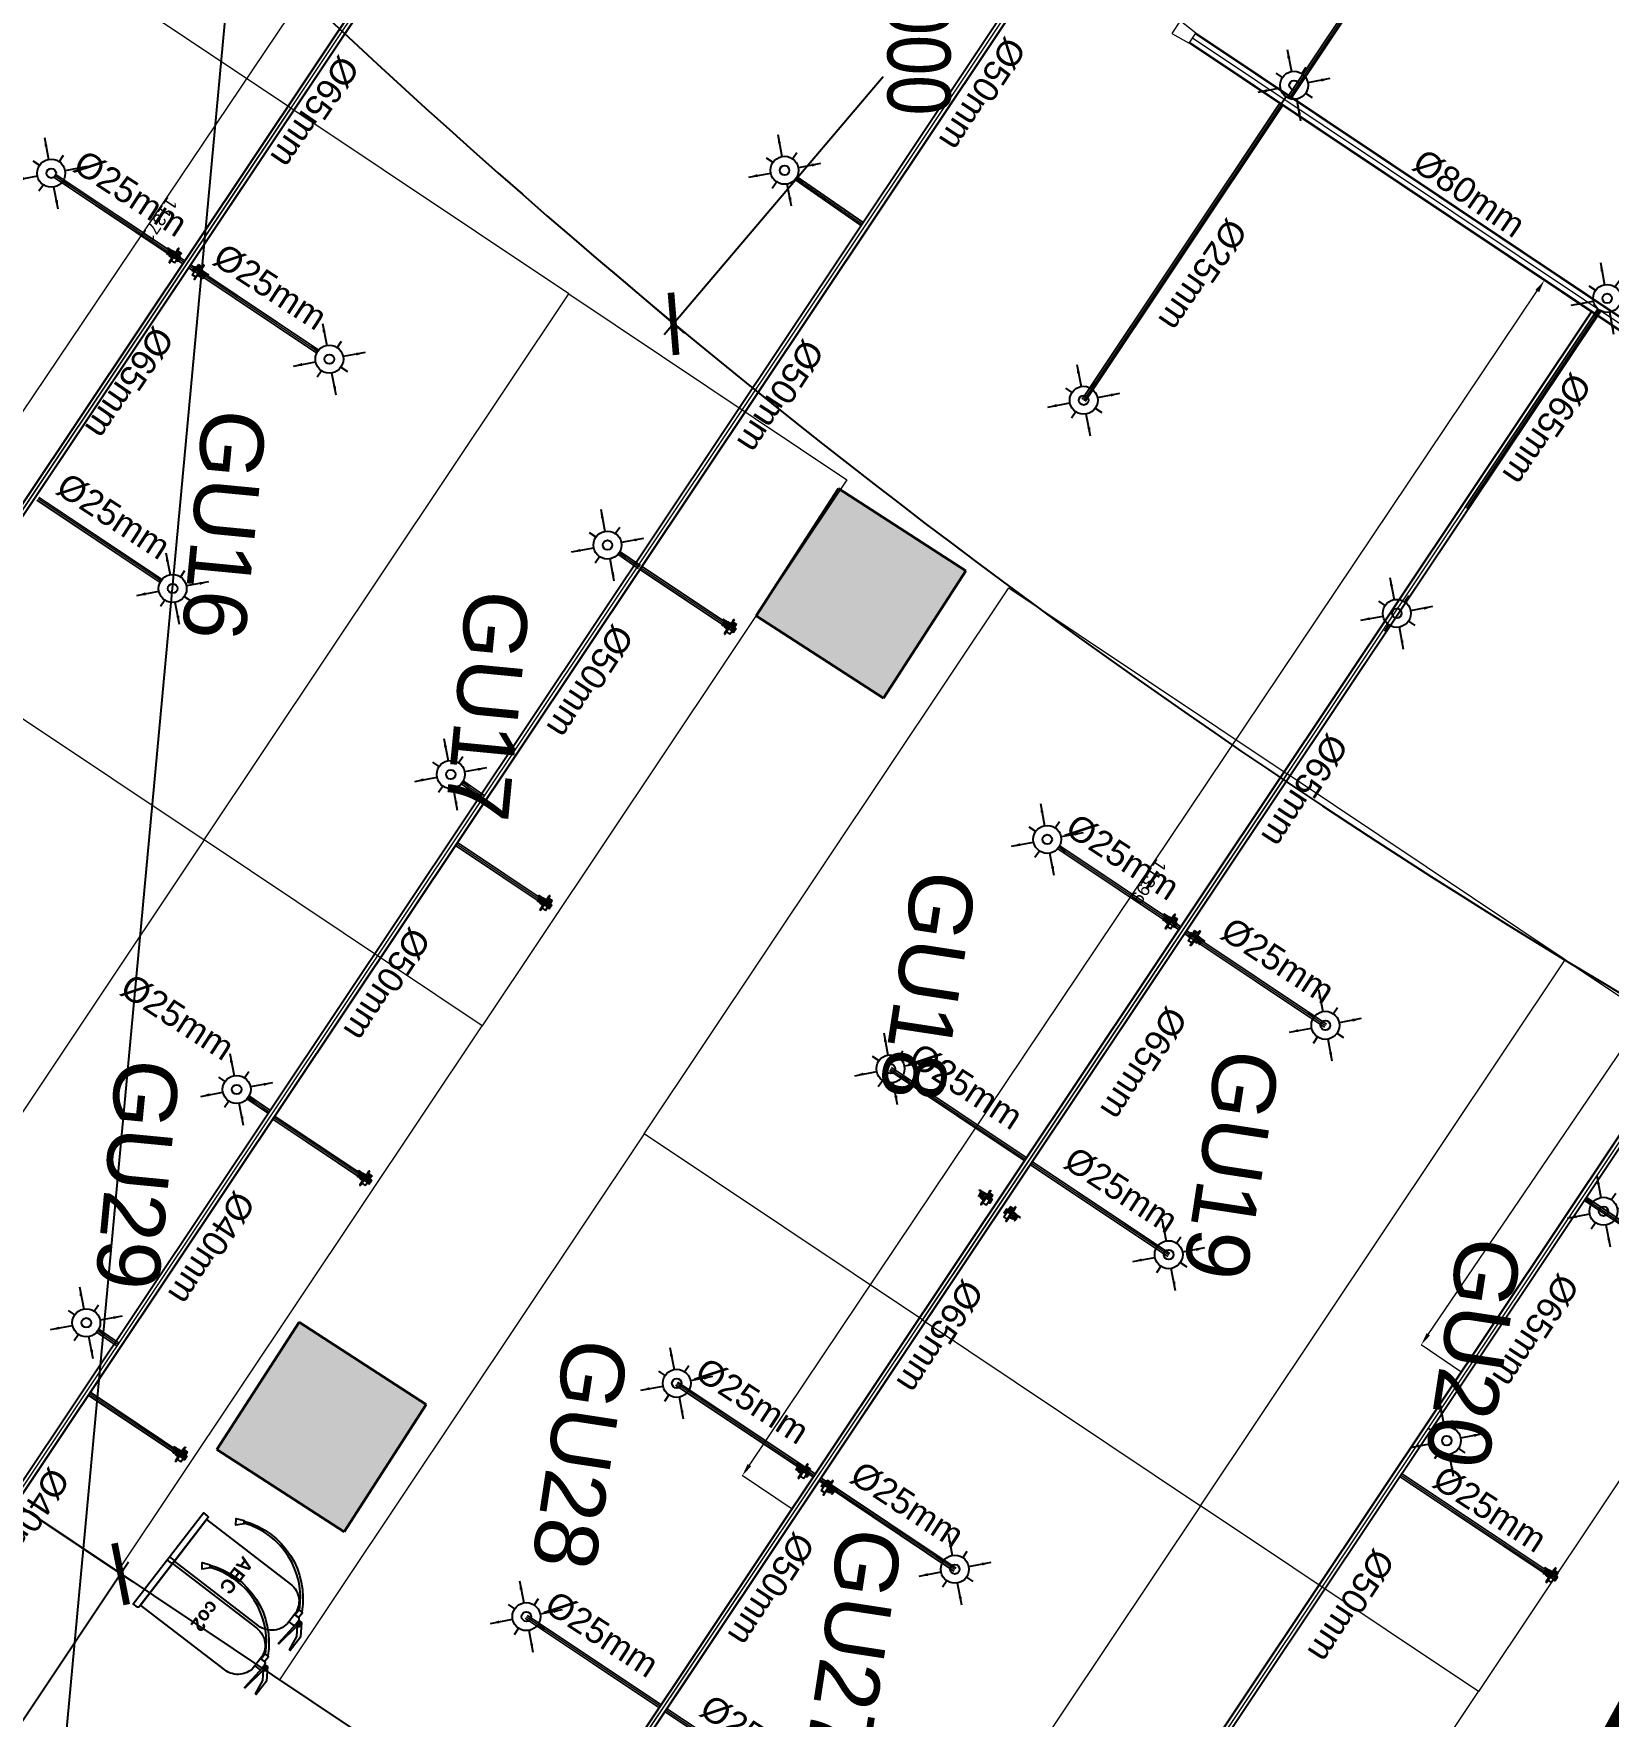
# Model space of a CAD drawing. Header units: inches. Extents: x 257070 to 799932, y -17980 to 269260.
# Drawn here: x 336961 to 349436, y 178067 to 191393 of the extents above; entities that cross this region are included whole.
import ezdxf

# ---------------------------------------------------------------- set-up
doc = ezdxf.new("R2010")
doc.units = ezdxf.units.IN
doc.header["$MEASUREMENT"] = 0
doc.header["$PDMODE"] = 99
doc.header["$PDSIZE"] = 100
for name, color, linetype in [('0-AES-F-SPRINKLER', 10, 'Continuous'), ('0-F-AES-FIRE EXTINGUISHER', 1, 'Continuous'), ("0_AES_DUCT MARKING'", 53, 'Continuous'), ('basement1_AP$0$A-_ROAD----_E-_-', 2, 'Continuous')]:
    doc.layers.add(name, color=color, linetype=linetype)
for name, color, linetype, lineweight in [('0-AES-F-SPRINKLER PIPE', 10, 'Continuous', 15), ('07--DIM-2', 2, 'Continuous', 25), ('E--CONCRETE-4', 4, 'Continuous', 40), ('E--CONCRETE-SHADE', 253, 'Continuous', 20)]:
    doc.layers.add(name, color=color, linetype=linetype, lineweight=lineweight)
doc.layers.add('CORE - G', color=7, linetype='Continuous', lineweight=9, true_color=0xf4e08b)
doc.styles.add('CG', font='GOTHICB.TTF')
doc.styles.get("Standard").update_dxf_attribs({"font": 'arial.ttf'})
doc.styles.add('TEXT style 75', font='ARIALN.TTF')
doc.dimstyles.new('75', dxfattribs={"dimscale": 1.5, "dimtxt": 200, "dimasz": 113, "dimexe": 113, "dimexo": 0, "dimgap": 25, "dimtad": 0, "dimdec": 0, "dimrnd": 5, "dimzin": 0, "dimdsep": 46, "dimtxsty": 'TEXT style 75', "dimblk": 'ARCHTICK', "dimcen": 0.09, "dimdle": 113, "dimclrd": 8, "dimclre": 8, "dimclrt": 256, "dimadec": 0, "dimazin": 0, "dimtfac": 1, "dimtdec": 0, "dimtofl": 0, "dimtmove": 1, "dimatfit": 3, "dimldrblk": 'OPEN90', "dimfxl": 0, "dimtolj": 1, "dimtzin": 0, "dimarcsym": 0})
doc.dimstyles.new('AES-PLUMBING', dxfattribs={"dimtxt": 100, "dimasz": 100, "dimexe": 0, "dimexo": 0, "dimgap": 0.01, "dimtad": 1, "dimdec": 0, "dimdsep": 46, "dimtxsty": 'Standard', "dimcen": 10, "dimclrd": 7, "dimclre": 7, "dimclrt": 7, "dimadec": 0, "dimazin": 0, "dimtfac": 1, "dimtdec": 0, "dimtmove": 0, "dimatfit": 3, "dimfxl": 1, "dimlwd": -1, "dimlwe": -1, "dimarcsym": 1})
doc.dimstyles.new('ISO-25', dxfattribs={"dimtxt": 2.5, "dimasz": 2.5, "dimexe": 1.25, "dimexo": 0.625, "dimtad": 1, "dimtxsty": 'Standard', "dimcen": 2.5, "dimadec": 0, "dimazin": 0, "dimtfac": 1, "dimtmove": 0, "dimatfit": 3, "dimfxl": 1, "dimarcsym": 0})

# ---------------------------------------------------------------- blocks, each defined once
blk = doc.blocks.new('_ArchTick')
at = {"color": 0, "linetype": 'ByBlock', "const_width": 0.15}
blk.add_lwpolyline([(-0.5, -0.5), (0.5, 0.5)], dxfattribs=at)
blk = doc.blocks.new('*D261')
at = {"layer": '07--DIM-2', "color": 251, "lineweight": -2, "ltscale": 1000, "transparency": 16777216}
for p, q in [((345421, 194086), (345998, 193597)), ((345985, 193756), (344251, 191713)), ((341957, 189009), (343691, 191052)), ((341540, 189511), (342116, 189022))]:
    blk.add_line(p, q, dxfattribs=at)
at = {"layer": 'DEFPOINTS', "color": 0, "ltscale": 1000, "transparency": 16777216}
for p in [(345421, 194086, 0), (345912, 193670), (341540, 189511, 0)]:
    blk.add_point(p, dxfattribs=at)
at = {"layer": '07--DIM-2', "color": 251, "lineweight": -2, "ltscale": 1000, "transparency": 16777216, "xscale": 350, "yscale": 350, "zscale": 350}
for p, rotation in [((345912, 193670), 49.68983864817059), ((342030, 189095), 229.6898386481706)]:
    blk.add_blockref('_ArchTick', p, dxfattribs=dict(at, rotation=rotation))
at = {"layer": '07--DIM-2', "ltscale": 1000, "transparency": 16777216, "insert": (343971, 191382), "char_height": 500, "attachment_point": 5, "rotation": 270, "style": 'TEXT style 75'}
blk.add_mtext('\\A1;6000', dxfattribs=at)
blk = doc.blocks.new('_Open90')
at = {"color": 0, "linetype": 'ByBlock', "lineweight": -2}
for p, q in [((-0.5, 0.5), (0, 0)), ((0, 0), (-1, 0)), ((0, 0), (-0.5, -0.5))]:
    blk.add_line(p, q, dxfattribs=at)
blk = doc.blocks.new('*D295')
at = {"layer": '07--DIM-2', "color": 251, "lineweight": -2, "ltscale": 1000, "transparency": 16777216}
for p, q in [((337402, 179361), (337744, 179132)), ((337713, 179289), (336339, 177233)), ((334255, 174114), (335629, 176170)), ((334070, 174374), (334412, 174145))]:
    blk.add_line(p, q, dxfattribs=at)
at = {"layer": 'DEFPOINTS', "color": 0, "ltscale": 1000, "transparency": 16777216}
for p in [(337402, 179361, 0), (337650, 179195), (334070, 174374, 0)]:
    blk.add_point(p, dxfattribs=at)
at = {"layer": '07--DIM-2', "color": 251, "lineweight": -2, "ltscale": 1000, "transparency": 16777216, "xscale": 350, "yscale": 350, "zscale": 350}
for p, rotation in [((337650, 179195), 56.24861203494368), ((334318, 174208), 236.2486120349437)]:
    blk.add_blockref('_ArchTick', p, dxfattribs=dict(at, rotation=rotation))
at = {"layer": '07--DIM-2', "ltscale": 1000, "transparency": 16777216, "insert": (335984, 176702), "char_height": 500, "attachment_point": 5, "rotation": 240, "style": 'TEXT style 75'}
blk.add_mtext('\\A1;6000', dxfattribs=at)
blk = doc.blocks.new('A$C3CA070F1')
at = {"layer": '0-AES-F-SPRINKLER'}
h = blk.add_hatch(dxfattribs=at)
h.set_pattern_fill('ANSI31', color=3, scale=0.196883, angle=-34.2335, style=0)
h.set_pattern_definition([(100.766483, (49937.1607, 174049.7081), (1.474466316, 0.280375668), [])])
edge = h.paths.add_edge_path()
edge.add_line((-1, 85), (-1, 84))
edge.add_line((-1, 84), (-6, 84))
edge.add_ellipse((-7, 82), major_axis=(-1.42, -0.27), ratio=1, start_angle=257, end_angle=315)
edge.add_line((-8, 83), (-15, 72))
edge.add_ellipse((-12, 70), major_axis=(-4.25, -0.81), ratio=1, start_angle=-45, end_angle=45)
edge.add_line((-14, 66), (14, 47))
edge.add_line((14, 47), (13, 46))
edge.add_line((13, 46), (-15, 65))
edge.add_ellipse((-12, 70), major_axis=(-5.52, -1.05), ratio=1, start_angle=-45, end_angle=45, ccw=False)
edge.add_line((-16, 73), (-9, 84))
edge.add_ellipse((-7, 82), major_axis=(-2.69, -0.51), ratio=1, start_angle=257, end_angle=315, ccw=False)
edge.add_line((-6, 85), (-1, 85))
h = blk.add_hatch(dxfattribs=at)
h.set_pattern_fill('ANSI31', color=3, scale=0.196883, angle=-124.2335, style=0)
h.set_pattern_definition([(190.766483, (49937.1607, 174049.7081), (-0.280375668, 1.474466316), [])])
edge = h.paths.add_edge_path()
edge.add_line((-1, 54), (7, 48))
edge.add_line((7, 48), (8, 49))
edge.add_line((8, 49), (0, 55))
edge.add_ellipse((-2, 52), major_axis=(-0.69, 3.63), ratio=1, start_angle=315, end_angle=405)
edge.add_line((-6, 54), (-14, 41))
edge.add_ellipse((-11, 39), major_axis=(-0.69, 3.63), ratio=1, start_angle=45, end_angle=135)
edge.add_line((-13, 36), (-9, 33))
edge.add_ellipse((-10, 32), major_axis=(-0.27, 1.42), ratio=1, start_angle=225, end_angle=315, ccw=False)
edge.add_line((-9, 31), (-10, 30))
edge.add_line((-10, 30), (-8, 29))
edge.add_line((-8, 29), (-7, 30))
edge.add_ellipse((-10, 32), major_axis=(-3.3, -0.63), ratio=1, start_angle=135, end_angle=225)
edge.add_line((-8, 35), (-12, 38))
edge.add_ellipse((-11, 39), major_axis=(-1.75, -0.33), ratio=1, start_angle=-45, end_angle=45, ccw=False)
edge.add_line((-13, 40), (-4, 53))
edge.add_ellipse((-2, 52), major_axis=(-1.75, -0.33), ratio=1, start_angle=225, end_angle=315, ccw=False)
at = {"layer": '0-AES-F-SPRINKLER', "color": 3}
for p, q in [((-98, 39), (-97, 43)), ((-98, 38), (-98, 39)), ((-98, 39), (-98, 39)), ((-98, 39), (-98, 39)), ((-98, 37), (-98, 38)), ((-98, 38), (-98, 38)), ((-98, 38), (-98, 38)), ((-98, 38), (-98, 38)), ((-98, 38), (-98, 38)), ((-98, 38), (-98, 38)), ((-98, 38), (-98, 38)), ((-98, 38), (-98, 38)), ((-98, 38), (-98, 38)), ((-98, 38), (-98, 38)), ((-96, 37), (-98, 37)), ((-98, 37), (-98, 37)), ((-98, 37), (-98, 37)), ((-98, 37), (-98, 37)), ((-98, 37), (-98, 37)), ((-98, 37), (-98, 37)), ((-98, 37), (-98, 37)), ((-98, 37), (-98, 37)), ((-98, 37), (-98, 37)), ((-98, 37), (-98, 37)), ((-98, 37), (-98, 37)), ((-98, 37), (-98, 37)), ((-98, 37), (-98, 37)), ((-98, 37), (-98, 37)), ((-98, 37), (-98, 37)), ((-98, 37), (-98, 37)), ((-98, 37), (-98, 37)), ((-97, 37), (-98, 37)), ((-98, 37), (-98, 37)), ((-98, 37), (-98, 37)), ((-98, 37), (-98, 37)), ((-98, 37), (-98, 37)), ((-98, 37), (-98, 37)), ((-98, 37), (-98, 37)), ((-98, 37), (-98, 37)), ((-98, 37), (-98, 37)), ((-98, 37), (-98, 37)), ((-98, 37), (-98, 37)), ((-98, 37), (-98, 37)), ((-98, 37), (-98, 37)), ((-98, 37), (-98, 37)), ((-97, 45), (-79, 71)), ((-96, 40), (-97, 40)), ((-97, 40), (-97, 40)), ((-97, 40), (-97, 40)), ((-97, 40), (-97, 39)), ((-97, 39), (-97, 39)), ((-97, 39), (-97, 39)), ((-97, 39), (-97, 39)), ((-97, 39), (-97, 39)), ((-97, 39), (-97, 39)), ((-97, 39), (-97, 39)), ((-97, 39), (-97, 39)), ((-97, 39), (-97, 38)), ((-97, 38), (-97, 38)), ((-97, 38), (-97, 38)), ((-97, 38), (-97, 38)), ((-97, 38), (-97, 38)), ((-97, 38), (-97, 38)), ((-97, 38), (-97, 38)), ((-97, 38), (-97, 38)), ((-97, 38), (-97, 38)), ((-97, 38), (-97, 38)), ((-97, 38), (-97, 38)), ((-97, 38), (-97, 37)), ((-97, 37), (-97, 37)), ((-97, 37), (-97, 37)), ((-97, 37), (-97, 37)), ((-95, 46), (-96, 42)), ((-96, 42), (-96, 42)), ((-96, 42), (-96, 41)), ((-96, 41), (-96, 41)), ((-96, 41), (-96, 41)), ((-96, 41), (-96, 41)), ((-96, 41), (-96, 41)), ((-96, 41), (-96, 41)), ((-96, 41), (-96, 41)), ((-96, 41), (-96, 41)), ((-96, 41), (-96, 41)), ((-96, 41), (-96, 40)), ((-96, 40), (-96, 40)), ((-96, 40), (-96, 40)), ((-96, 40), (-96, 40)), ((-96, 40), (-96, 40)), ((-95, 37), (-96, 37)), ((-96, 37), (-96, 37)), ((-96, 37), (-96, 37)), ((-96, 37), (-96, 37)), ((-96, 37), (-96, 37)), ((-94, 38), (-95, 38)), ((-95, 38), (-95, 38)), ((-95, 38), (-95, 38)), ((-95, 38), (-95, 38)), ((-95, 38), (-95, 38)), ((-95, 38), (-95, 38)), ((-95, 38), (-95, 38)), ((-95, 38), (-95, 38)), ((-95, 38), (-95, 38)), ((-95, 38), (-95, 37)), ((-95, 37), (-95, 37)), ((-95, 37), (-95, 37)), ((-95, 37), (-95, 37)), ((-95, 37), (-95, 37)), ((-95, 37), (-95, 37)), ((-95, 37), (-95, 37)), ((-95, 37), (-95, 37)), ((-95, 37), (-95, 37)), ((-95, 37), (-95, 37)), ((-95, 37), (-95, 37)), ((-95, 37), (-95, 37)), ((-95, 37), (-95, 37)), ((-95, 37), (-95, 37)), ((-95, 37), (-95, 37)), ((-95, 37), (-95, 37)), ((-95, 37), (-95, 37)), ((-94, 88), (-93, 90)), ((-72, 73), (-94, 88)), ((-94, 43), (-94, 48)), ((-93, 43), (-94, 43)), ((-94, 43), (-94, 43)), ((-94, 43), (-94, 43)), ((-94, 43), (-94, 43)), ((-94, 43), (-94, 43)), ((-94, 43), (-94, 41)), ((-94, 43), (-94, 43)), ((-94, 43), (-94, 43)), ((-94, 43), (-94, 43)), ((-94, 43), (-94, 43)), ((-94, 43), (-94, 43)), ((-94, 43), (-94, 43)), ((-94, 43), (-94, 43)), ((-94, 43), (-94, 43)), ((-94, 43), (-94, 43)), ((-94, 43), (-94, 43)), ((-94, 43), (-94, 43)), ((-94, 41), (-94, 41)), ((-94, 41), (-94, 41)), ((-94, 41), (-94, 41)), ((-94, 41), (-94, 41)), ((-94, 41), (-94, 41)), ((-94, 41), (-94, 41)), ((-94, 41), (-94, 41)), ((-94, 41), (-94, 40)), ((-94, 40), (-94, 40)), ((-94, 40), (-94, 40)), ((-94, 40), (-94, 40)), ((-94, 40), (-94, 40)), ((-94, 40), (-94, 40)), ((-94, 40), (-94, 40)), ((-94, 40), (-94, 40)), ((-94, 40), (-94, 39)), ((-94, 39), (-94, 39)), ((-94, 39), (-94, 39)), ((-94, 39), (-94, 39)), ((-94, 39), (-94, 39)), ((-94, 39), (-94, 39)), ((-94, 39), (-94, 39)), ((-94, 39), (-94, 39)), ((-94, 39), (-94, 38)), ((-93, 90), (-59, 67)), ((-93, 47), (-93, 49)), ((-91, 47), (-93, 43)), ((-93, 46), (-93, 47)), ((-92, 46), (-93, 46)), ((-93, 46), (-93, 46)), ((-93, 46), (-93, 46)), ((-93, 46), (-93, 46)), ((-93, 46), (-93, 46)), ((-93, 46), (-93, 46)), ((-93, 46), (-93, 46)), ((-93, 46), (-93, 46)), ((-93, 46), (-93, 46)), ((-93, 46), (-93, 46)), ((-93, 46), (-93, 46)), ((-93, 46), (-93, 46)), ((-93, 46), (-93, 46)), ((-93, 46), (-93, 46)), ((-93, 46), (-93, 46)), ((-93, 46), (-93, 46)), ((-93, 46), (-93, 46)), ((-93, 46), (-93, 46)), ((-93, 46), (-93, 46)), ((-93, 46), (-93, 46)), ((-91, 42), (-93, 43)), ((-93, 43), (-93, 43)), ((-93, 43), (-93, 43)), ((-93, 43), (-93, 43)), ((-93, 43), (-93, 43)), ((-93, 43), (-93, 43)), ((-93, 43), (-93, 43)), ((-93, 43), (-93, 43)), ((-93, 43), (-93, 43)), ((-93, 43), (-93, 43)), ((-93, 43), (-93, 43)), ((-93, 43), (-93, 43)), ((-93, 43), (-93, 43)), ((-93, 43), (-93, 43)), ((-93, 43), (-93, 43)), ((-93, 43), (-93, 43)), ((-93, 43), (-93, 43)), ((-93, 43), (-93, 43)), ((-93, 43), (-93, 43)), ((-93, 43), (-93, 43)), ((-93, 43), (-93, 43)), ((-93, 43), (-93, 43)), ((-93, 43), (-93, 43)), ((-85, 66), (-92, 55)), ((-90, 50), (-92, 46)), ((-92, 46), (-92, 46)), ((-92, 46), (-92, 46)), ((-92, 46), (-92, 46)), ((-92, 46), (-92, 46)), ((-92, 46), (-92, 46)), ((-90, 47), (-91, 47)), ((-90, 43), (-91, 42)), ((-91, 42), (-91, 42)), ((-91, 42), (-91, 42)), ((-91, 42), (-91, 42)), ((-91, 42), (-91, 42)), ((-91, 42), (-91, 42)), ((-91, 42), (-91, 42)), ((-91, 42), (-91, 42)), ((-91, 42), (-91, 42)), ((-91, 42), (-91, 42)), ((-91, 42), (-91, 42)), ((-91, 42), (-91, 42)), ((-91, 42), (-91, 42)), ((-91, 42), (-91, 42)), ((-91, 42), (-91, 42)), ((-91, 42), (-91, 42)), ((-88, 57), (-90, 49)), ((-89, 54), (-90, 51)), ((-90, 50), (-90, 50)), ((-88, 47), (-90, 43)), ((-90, 47), (-88, 47)), ((-90, 43), (-90, 43)), ((-90, 43), (-90, 43)), ((-90, 43), (-90, 43)), ((-89, 55), (-89, 55)), ((-88, 46), (-88, 47)), ((-87, 59), (-87, 59)), ((-87, 59), (-87, 59)), ((-86, 57), (-87, 49)), ((-87, 49), (-83, 28)), ((-85, 58), (-85, 58)), ((-77, 43), (-85, 49)), ((-83, 28), (-60, 9)), ((-77, 70), (-82, 63)), ((-80, 66), (-82, 67)), ((-45, 31), (-81, -23)), ((-78, 63), (-80, 65)), ((-79, 71), (-77, 70)), ((-71, 26), (-79, 31)), ((-57, 13), (-79, 28)), ((-70, 64), (-78, 63)), ((-78, -29), (-40, 27)), ((-69, 55), (-75, 59)), ((-66, 54), (-74, 42)), ((-74, 42), (-71, 26)), ((-73, 44), (-71, 43)), ((-69, 47), (-72, 43)), ((-71, 43), (-70, 43)), ((-71, 26), (-55, 15)), ((-70, 43), (-66, 49)), ((-66, 50), (-68, 52)), ((-61, 65), (-67, 69)), ((-62, 66), (-67, 65)), ((-50, 57), (-66, 54)), ((-66, 49), (-66, 50)), ((-47, 28), (-63, 40)), ((-59, 67), (-61, 65)), ((-57, 67), (-60, 66)), ((-60, 44), (-42, 32)), ((-50, 57), (-58, 62)), ((-19, 46), (-57, 67)), ((-17, 37), (-55, 63)), ((-29, 42), (-50, 57)), ((-13, 9), (-45, 31)), ((-36, 42), (-44, 30)), ((-43, 33), (-35, 46)), ((-39, -30), (-13, 9)), ((-37, 25), (-28, 38)), ((-35, 41), (-36, 42)), ((-32, 32), (-35, 39)), ((-30, 52), (-16, 73)), ((-29, 20), (-17, 37)), ((-28, 38), (-26, 40)), ((-21, 32), (-28, 37)), ((-23, 16), (-12, 33)), ((-1, 26), (-23, -9)), ((-22, 15), (-12, 31)), ((-9, 32), (-21, 14)), ((2, 24), (-20, -11)), ((-20, -8), (-1, 22)), ((-17, 37), (-19, 46)), ((-19, 13), (-10, 29)), ((-7, 30), (-18, 12)), ((-17, 37), (-17, 37)), ((4, 22), (-17, -13)), ((-17, -10), (1, 20)), ((-16, 73), (-9, 84)), ((-16, 11), (-7, 27)), ((-8, 83), (-15, 72)), ((13, 46), (-15, 65)), ((-4, 28), (-15, 10)), ((-1, 84), (-14, 66)), ((-14, 66), (14, 47)), ((-6, 54), (-14, 41)), ((-12, 33), (-14, 33)), ((-14, -15), (7, 20)), ((-14, -12), (4, 18)), ((-13, 40), (-4, 53)), ((-13, 36), (-9, 33)), ((-13, 9), (-4, 24)), ((-2, 34), (-12, 41)), ((-8, 35), (-12, 38)), ((-12, 31), (-12, 33)), ((-9, 32), (-12, 31)), ((7, 16), (-11, -13)), ((-10, 29), (-9, 32)), ((-9, 31), (-10, 30)), ((-7, 30), (-10, 29)), ((-10, 30), (-8, 29)), ((9, 17), (-10, -14)), ((-9, -13), (9, 13)), ((-8, 29), (-7, 30)), ((8, 49), (-7, 27)), ((-7, 27), (-7, 30)), ((-4, 28), (-7, 27)), ((-6, 85), (-1, 85)), ((-1, 84), (-6, 84)), ((5, 44), (-5, 51)), ((-4, 24), (-4, 28)), ((-1, 26), (-4, 24)), ((-1, 85), (-1, 84)), ((-1, 54), (7, 48)), ((13, 46), (-1, 25)), ((-1, 22), (-1, 26)), ((2, 24), (-1, 22)), ((8, 49), (0, 55)), ((1, 20), (2, 24)), ((4, 22), (1, 20)), ((4, 18), (4, 22)), ((7, 20), (4, 18)), ((7, 48), (8, 49)), ((7, 16), (7, 20)), ((9, 17), (7, 16)), ((9, 15), (9, 17)), ((14, 47), (13, 46)), ((-82, -25), (-80, -30)), ((-80, -30), (-78, -29)), ((-66, -11), (-39, -30)), ((-23, -7), (-23, -9)), ((-23, -9), (-20, -8)), ((-20, -8), (-20, -11)), ((-20, -11), (-17, -10)), ((-17, -10), (-17, -13)), ((-17, -13), (-14, -12)), ((-14, -12), (-14, -15)), ((-14, -15), (-11, -13)), ((-11, -13), (-11, -14)), ((-11, -14), (-11, -14))]:
    blk.add_line(p, q, dxfattribs=at)
for centre, major_axis, start_param, end_param in [((-95, 43), (-0.41, 2.13), 0.784914, 1.034983), ((-95, 43), (-2.74, -0.52), -0.560204, -0.324923), ((-93, 46), (-0.51, 2.68), 0.787914, 1.247507), ((-93, 48), (-1.75, -0.33), -0.775969, -0.160442), ((-91, 54), (-0.29, 1.52), 0.785398, 2.356194), ((-92, 49), (-0.33, 1.74), 0.791774, 1.412986), ((-89, 55), (-0.103, 0.54), 0.916881, 1.969618), ((-93, 51), (-3.09, -0.59), 2.526084, 2.789089), ((-95, 50), (-5.72, -1.09), 2.374727, 2.798549), ((-91, 55), (-0.33, 1.74), 4.197625, 4.773282), ((-84, 57), (-3.79, -0.72), -0.784768, -0.363877), ((-93, 50), (-5.72, -1.09), 2.377207, 2.798549), ((-80, 54), (-1.57, 8.26), 0.010205, 0.785398), ((-84, 56), (-0.35, 1.85), 0.785501, 1.132999), ((-83, 65), (-1.52, -0.29), 3.926991, 5.497787), ((-80, 54), (-5.9, -1.12), 4.155645, 5.497787), ((-80, 54), (-8.26, -1.57), 4.155621, 4.722594), ((-75, 68), (-8.26, -1.57), 1.014052, 3.151797), ((-75, 63), (-2.79, -0.53), -0.113999, 0.093951), ((-75, 68), (-1.12, 5.9), 2.584882, 5.497787), ((-75, 46), (-0.53, 2.79), 2.356194, 3.926991), ((-75, 68), (-1.57, 8.26), 4.722594, 5.497787), ((-70, 53), (-2.79, -0.53), 2.356194, 3.926991), ((-65, 44), (-3.72, -0.71), -0.403281, 1.321745), ((-65, 44), (-0.71, 3.72), 4.96144, 6.686466), ((-65, 37), (-0.56, 2.96), 5.497794, 6.034125), ((-59, 47), (-2.96, -0.56), 0.24906, 0.785391), ((-60, 60), (-2.83, -0.54), 3.926991, 4.712389), ((-33, 40), (-0.45, 2.36), 0.803442, 1.867502), ((-30, 39), (-2.79, -0.53), 2.356194, 3.926991), ((-24, 39), (-0.53, 2.79), 5.497787, 7.068583), ((-12, 70), (-5.52, -1.05), -0.785398, 0.785398), ((-15, 35), (-0.54, 2.83), 0.785398, 3.403392), ((-12, 70), (-4.25, -0.81), -0.785398, 0.785398), ((-11, 39), (-0.69, 3.63), 0.785398, 2.356194), ((-11, 39), (-1.75, -0.33), -0.785398, 0.785398), ((-7, 82), (-2.69, -0.51), 4.485496, 5.497787), ((-10, 32), (-0.27, 1.42), 3.926991, 5.497787), ((-7, 82), (-1.42, -0.27), 4.485496, 5.497787), ((-10, 32), (-3.3, -0.63), 2.356194, 3.926991), ((-2, 52), (-0.69, 3.63), 5.497787, 7.068583), ((-2, 52), (-1.75, -0.33), 3.926991, 5.497787), ((6, 14), (-0.54, 2.83), 3.926991, 4.712389), ((-79, -24), (-0.51, 2.69), 0.785398, 1.797689), ((-11, -11), (-2.83, -0.54), 1.570796, 2.356194)]:
    blk.add_ellipse(centre, major_axis=major_axis, ratio=1, start_param=start_param, end_param=end_param, dxfattribs=at)
at = {"layer": '0-AES-F-SPRINKLER', "color": 3, "extrusion": (0, 0, -1)}
for centre, major_axis, start_param, end_param in [((-86, 47), (-0.53, 2.79), -0.113999, 0.785398), ((-77, 34), (-0.54, 2.83), 3.926991, 4.712389)]:
    blk.add_ellipse(centre, major_axis=major_axis, ratio=1, start_param=start_param, end_param=end_param, dxfattribs=at)
blk = doc.blocks.new('*D656')
at = {"layer": '0-AES-F-SPRINKLER PIPE', "color": 7, "ltscale": 1000, "transparency": 16777216}
for p, q in [((352514, 187041), (352199, 187255)), ((348009, 181092), (352143, 187172)), ((348268, 180795), (347953, 181009))]:
    blk.add_line(p, q, dxfattribs=at)
for points in [[(352156, 187163), (352129, 187182), (352199, 187255)], [(348023, 181083), (347996, 181102), (347953, 181009)]]:
    blk.add_solid(points, dxfattribs=at)
at = {"layer": 'DEFPOINTS', "color": 0, "ltscale": 1000, "transparency": 16777216}
for p in [(352199, 187255), (352514, 187041, 0), (348268, 180795, 0)]:
    blk.add_point(p, dxfattribs=at)
at = {"layer": '0-AES-F-SPRINKLER PIPE', "color": 7, "ltscale": 1000, "transparency": 16777216, "insert": (350118, 184104), "char_height": 100, "attachment_point": 5, "rotation": 235.7934}
blk.add_mtext('7552', dxfattribs=at)
blk = doc.blocks.new('*D657')
at = {"layer": '0-AES-F-SPRINKLER PIPE', "color": 7, "ltscale": 1000, "transparency": 16777216}
for p, q in [((342631, 180057), (348873, 189355)), ((349323, 189173), (348929, 189438)), ((342969, 179709), (342575, 179974))]:
    blk.add_line(p, q, dxfattribs=at)
for points in [[(348887, 189345), (348859, 189364), (348929, 189438)], [(342645, 180047), (342617, 180066), (342575, 179974)]]:
    blk.add_solid(points, dxfattribs=at)
at = {"layer": 'DEFPOINTS', "color": 0, "ltscale": 1000, "transparency": 16777216}
for p in [(348929, 189438), (349323, 189173, 0), (342969, 179709, 0)]:
    blk.add_point(p, dxfattribs=at)
at = {"layer": '0-AES-F-SPRINKLER PIPE', "color": 7, "ltscale": 1000, "transparency": 16777216, "insert": (345794, 184677), "char_height": 100, "attachment_point": 5, "rotation": 236.123}
blk.add_mtext('11399', dxfattribs=at)
blk = doc.blocks.new('*D659')
at = {"layer": '0-AES-F-SPRINKLER PIPE', "color": 7, "ltscale": 1000, "transparency": 16777216}
for p, q in [((334791, 185316), (341038, 194577)), ((341445, 194423), (341094, 194660)), ((335086, 184996), (334735, 185234))]:
    blk.add_line(p, q, dxfattribs=at)
for points in [[(341052, 194568), (341024, 194586), (341094, 194660)], [(334804, 185307), (334777, 185326), (334735, 185234)]]:
    blk.add_solid(points, dxfattribs=at)
at = {"layer": 'DEFPOINTS', "color": 0, "ltscale": 1000, "transparency": 16777216}
for p in [(341094, 194660), (341445, 194423, 0), (335086, 184996, 0)]:
    blk.add_point(p, dxfattribs=at)
at = {"layer": '0-AES-F-SPRINKLER PIPE', "color": 7, "ltscale": 1000, "transparency": 16777216, "insert": (337957, 189918), "char_height": 100, "attachment_point": 5, "rotation": 235.9967}
blk.add_mtext('11371', dxfattribs=at)
blk = doc.blocks.new('A$C38B57D14')
at = {"color": 1}
for points in [[(331, 896), (325, 904), (325, 916), (402, 968), (508, 968), (508, 962), (412, 947), (356, 908), (345, 896), (331, 896)], [(356, 908), (519, 886), (518, 881), (345, 896)]]:
    blk.add_lwpolyline(points, dxfattribs=at)
blk.add_lwpolyline([(270, 858, 0.380099), (48, 245), (37, 237, -0.385151), (270, 877)], format="xyb", dxfattribs=at)
for points in [[(311, 882), (270, 882), (270, 856), (311, 856)], [(325, 896), (356, 896), (356, 921), (325, 921)], [(35, 235), (51, 247), (89, 211), (55, 187)]]:
    blk.add_lwpolyline(points, close=True, dxfattribs=at)
for points in [[(311, 851), (370, 851), (370, 882, 0.414214), (356, 896), (325, 896, 0.414214), (311, 882)], [(311, 851), (370, 851, -0.414214), (507, 714), (507, 42), (174, 42), (174, 714, -0.414214)], [(161, 42), (521, 42, -0.414214), (529, 34), (529, 0), (153, 0), (153, 34, -0.414214)]]:
    blk.add_lwpolyline(points, format="xyb", close=True, dxfattribs=at)
blk.add_circle((341, 908), 7.79, dxfattribs=at)
at = {"color": 7, "style": 'CG'}
blk.add_text('ABC', height=88.5, dxfattribs=at).set_placement((211, 364))
blk = doc.blocks.new('A$C1C2B0A82')
at = {"color": 1}
for points in [[(414, 1120), (407, 1130), (407, 1145), (503, 1209), (635, 1209), (636, 1202), (516, 1184), (446, 1135), (431, 1120), (414, 1120)], [(446, 1135), (649, 1108), (648, 1102), (431, 1120)]]:
    blk.add_lwpolyline(points, dxfattribs=at)
blk.add_lwpolyline([(338, 1073, 0.380099), (61, 306), (47, 296, -0.385151), (338, 1096)], format="xyb", dxfattribs=at)
for points in [[(389, 1103), (338, 1103), (338, 1070), (389, 1070)], [(407, 1120), (446, 1120), (446, 1151), (407, 1151)], [(44, 294), (64, 308), (111, 264), (69, 234)]]:
    blk.add_lwpolyline(points, close=True, dxfattribs=at)
for points in [[(389, 1064), (463, 1064), (463, 1103, 0.414214), (446, 1120), (407, 1120, 0.414214), (389, 1103)], [(389, 1064), (463, 1064, -0.414214), (634, 893), (634, 52), (218, 52), (218, 893, -0.414214)], [(201, 52), (651, 52, -0.414214), (661, 42), (661, 0), (191, 0), (191, 42, -0.414214)]]:
    blk.add_lwpolyline(points, format="xyb", close=True, dxfattribs=at)
blk.add_circle((426, 1135), 9.74, dxfattribs=at)
at = {"color": 7, "style": 'CG'}
blk.add_text('co2', height=110.6, dxfattribs=at).set_placement((264, 455))
blk = doc.blocks.new('*U603')
at = {"layer": '0-AES-F-SPRINKLER'}
for p, q in [((171672, 56809), (171672, 56871)), ((171562, 56699), (171500, 56699)), ((171783, 56699), (171845, 56699)), ((171672, 56588), (171672, 56526))]:
    blk.add_line(p, q, dxfattribs=at)
for radius in [111, 37.8]:
    blk.add_circle((171672, 56699), radius, dxfattribs=at)
at = {"layer": '0-AES-F-SPRINKLER PIPE'}
for points, override in [([(171468, 56903), (171594, 56777)], {"dimasz": 70, "dimtad": 0, "dimfxl": 13, "dimarcsym": 1}), ([(171877, 56903), (171751, 56777)], {"dimasz": 70, "dimtad": 0, "dimfxl": 13, "dimarcsym": 1}), ([(171468, 56494), (171594, 56620)], {"dimasz": 70, "dimtad": 0, "dimfxl": 13, "dimarcsym": 1}), ([(171877, 56494), (171751, 56620)], {"dimasz": 70, "dimgap": 0.625, "dimtad": 0, "dimfxl": 13, "dimarcsym": 1})]:
    blk.add_leader(points, dimstyle='ISO-25', override=override, dxfattribs=at)

msp = doc.modelspace()

# ---------------------------------------------------------------- hatches: boundary and pattern name
at = {"layer": 'E--CONCRETE-SHADE', "ltscale": 3.5}
h = msp.add_hatch(color=8, dxfattribs=at)
h.dxf.hatch_style = 1
h.paths.add_polyline_path([(343337.1, 187790.9), (342685.1, 186783.4), (343692.6, 186131.5), (344344.5, 187138.9)])
h = msp.add_hatch(color=8, dxfattribs=at)
h.dxf.hatch_style = 1
h.paths.add_polyline_path([(340071.6, 180536), (339064.2, 181188), (338412.2, 180180.5), (339419.7, 179528.6)])

# ---------------------------------------------------------------- linework, layer by layer
at = {"layer": '0-AES-F-SPRINKLER', "color": 7, "const_width": 100, "elevation": 0}
msp.add_lwpolyline([(309531.8, 208392.2), (318854.6, 185288.9), (344779.7, 167275.5), (347553.5, 174504), (359540.7, 196335.9), (363236.5, 201817), (370096.8, 207259.5), (370288.2, 210509.8), (355001.3, 211860.8), (319581.7, 213946.6), (316332, 213687.2), (316109.1, 210945.8)], close=True, dxfattribs=at)
at = {"layer": '0-AES-F-SPRINKLER PIPE', "ltscale": 1000, "elevation": 0}
for points in [[(341411.7, 194471.1), (330535.7, 178195)], [(341415.8, 194468.3), (330539.9, 178192.2)], [(341436.6, 194454.4), (330560.7, 178178.3)], [(341457.4, 194440.5), (330581.5, 178164.4)], [(341461.5, 194437.7), (330585.6, 178161.6)], [(346905.2, 190904.2), (348621, 193472)], [(346907.7, 190902.6), (348623.5, 193470.3)], [(346918.1, 190895.6), (348633.9, 193463.4)], [(346928.5, 190888.7), (348644.3, 193456.4)], [(346931, 190887), (348646.8, 193454.7)], [(344981.3, 192074.3), (334254.7, 176021.6)], [(344985.5, 192071.6), (334258.8, 176018.8)], [(345006.3, 192057.7), (334279.6, 176004.9)], [(345027.1, 192043.8), (334300.4, 175991)], [(345031.2, 192041), (334304.6, 175988.3)], [(352878.6, 186855), (346141.3, 191357)], [(352900.8, 186888.3), (346163.5, 191390.2)], [(352905.3, 186894.9), (346168, 191396.9)], [(352851.9, 186815.1), (346114.6, 191317)], [(352856.4, 186821.7), (346119.1, 191323.7)], [(345266.6, 188497.4), (346830.9, 190838.4)], [(345269.1, 188495.8), (346833.4, 190836.8)], [(345279.5, 188488.8), (346843.8, 190829.8)], [(345289.9, 188481.9), (346854.2, 190822.9)], [(345292.4, 188480.2), (346856.7, 190821.2)], [(337122.7, 190252.4), (338097.7, 189600.9)], [(337124.4, 190254.9), (338099.1, 189603.6)], [(337131.4, 190265.3), (338105.4, 189614.4)], [(337138.3, 190275.7), (338113, 189624.4)], [(337140, 190278.2), (338114.9, 189626.7)], [(343511.2, 189874.2), (342991.1, 190234.5)], [(343512.8, 189876.6), (342993.1, 190236.7)], [(343519.8, 189887), (343000.8, 190246.6)], [(343526.7, 189897.4), (343007.3, 190257.3)], [(343528.4, 189899.9), (343008.7, 190260)], [(338121.7, 189617.3), (338153.9, 189595.8)], [(338123.1, 189620), (338155.6, 189598.3)], [(338105.8, 189594.2), (338138.4, 189572.5)], [(338107.8, 189596.5), (338140, 189575)], [(338115.4, 189606.5), (338147, 189585.4)], [(338188.2, 189539.2), (338219.7, 189518.1)], [(338189.9, 189541.7), (338221.4, 189520.6)], [(338196.9, 189552), (338228.5, 189530.9)], [(338203.8, 189562.4), (338235.5, 189541.3)], [(338205.5, 189564.9), (338237.2, 189543.7)], [(338228.6, 189513.8), (339203.6, 188862.3)], [(338230.3, 189516.3), (339204.9, 188865)], [(338237.2, 189526.7), (339211.3, 188875.8)], [(338244.2, 189537.1), (339218.8, 188885.8)], [(338245.8, 189539.6), (339220.8, 188888.1)], [(349303.7, 189197.5), (338205.8, 172589.3)], [(349307.8, 189194.7), (338210, 172586.6)], [(349328.6, 189180.9), (338230.8, 172572.7)], [(349349.4, 189167), (338251.6, 172558.8)], [(349353.5, 189164.2), (338255.7, 172556)], [(348302.8, 187641.8), (349352.6, 189212.7)], [(348305.3, 187640.1), (349354.9, 189210.8)], [(348315.7, 187633.2), (349364.9, 189203.2)], [(348326.1, 187626.2), (349375.7, 189196.9)], [(348328.6, 187624.5), (349378.4, 189195.5)], [(336987.1, 187697.6), (337962.1, 187046.1)], [(336988.8, 187700), (337963.5, 187048.8)], [(336995.7, 187710.4), (337969.8, 187059.6)], [(337002.7, 187720.8), (337977.3, 187069.6)], [(337004.3, 187723.3), (337979.3, 187071.8)], [(341750.8, 187154), (341588.2, 187266.7)], [(341752.5, 187156.5), (341590.2, 187268.9)], [(341759.4, 187166.9), (341597.9, 187278.8)], [(341766.4, 187177.3), (341604.5, 187289.5)], [(341768, 187179.8), (341605.9, 187292.2)], [(341763.2, 187150.3), (342508.5, 186652.3)], [(341764.9, 187152.8), (342510.1, 186654.8)], [(341771.8, 187163.2), (342517.1, 186665.2)], [(341778.8, 187173.6), (342524, 186675.6)], [(341780.4, 187176.1), (342525.7, 186678.1)], [(352469.5, 187082.1), (341695.5, 170958.5)], [(352473.6, 187079.3), (341699.6, 170955.7)], [(352494.4, 187065.4), (341720.4, 170941.8)], [(352515.2, 187051.5), (341741.2, 170927.9)], [(352519.3, 187048.8), (341745.3, 170925.2)], [(340509.3, 185337.7), (340346.7, 185450.4)], [(340511, 185340.2), (340348.8, 185452.6)], [(340517.9, 185350.6), (340356.5, 185462.5)], [(340524.9, 185361), (340363, 185473.2)], [(340526.6, 185363.5), (340364.4, 185475.9)], [(340301.9, 184963.4), (341052.1, 184462.1)], [(340303.5, 184965.9), (341053.8, 184464.6)], [(340310.5, 184976.3), (341060.7, 184474.9)], [(340317.4, 184986.7), (341067.7, 184485.3)], [(340319.1, 184989.2), (341069.4, 184487.8)], [(345089.4, 184960.4), (346045.5, 184321.5)], [(345090.8, 184963.1), (346047.1, 184324)], [(345073.5, 184937.3), (346029.9, 184298.3)], [(345075.5, 184939.6), (346031.6, 184300.7)], [(345083, 184949.6), (346038.5, 184311.1)], [(346095.3, 184288.2), (347201.8, 183548.9)], [(346097, 184290.7), (347203.8, 183551.1)], [(346079.8, 184264.9), (347186.5, 183525.4)], [(346081.5, 184267.4), (347187.9, 183528.1)], [(346088.4, 184277.8), (347194.2, 183538.9)], [(343740.8, 183182), (344807.6, 182469.1)], [(343742.5, 183184.5), (344809.3, 182471.6)], [(343749.4, 183194.9), (344816.3, 182482)], [(343756.3, 183205.3), (344823.2, 182492.4)], [(343758, 183207.8), (344824.9, 182494.9)], [(338813, 182843.3), (338650.4, 182955.9)], [(338814.7, 182845.8), (338652.4, 182958.2)], [(338821.6, 182856.2), (338660.1, 182968.1)], [(338828.6, 182866.6), (338666.7, 182978.7)], [(338830.3, 182869.1), (338668.1, 182981.4)], [(338870, 182820.6), (339640.4, 182305.8)], [(338871.7, 182823.1), (339642, 182308.3)], [(338854.5, 182797.3), (339624.8, 182282.5)], [(338856.1, 182799.8), (339626.5, 182285)], [(338863.1, 182810.2), (339633.4, 182295.4)], [(344857.5, 182435.8), (345945.1, 181709.1)], [(344859.2, 182438.3), (345946.4, 181711.8)], [(344866.1, 182448.7), (345952.8, 181722.6)], [(344873.1, 182459.1), (345960.3, 181732.6)], [(344874.8, 182461.6), (345962.3, 181734.9)], [(349248.9, 182154.5), (350477.4, 181333.7)], [(349255.9, 182164.9), (350484.3, 181344.1)], [(349262.8, 182175.3), (350491.3, 181354.4)], [(349264.5, 182177.8), (350492.9, 181356.9)], [(349247.3, 182152), (350475.7, 181331.2)], [(337621.9, 180995.7), (337459.3, 181108.4)], [(337623.5, 180998.2), (337461.3, 181110.7)], [(337630.5, 181008.6), (337469, 181120.5)], [(337637.4, 181019), (337475.5, 181131.2)], [(337639.1, 181021.5), (337476.9, 181133.9)], [(342046.9, 180691.2), (343134.2, 179964.7)], [(342048.6, 180693.7), (343135.8, 179967.2)], [(342055.5, 180704.1), (343142.8, 179977.6)], [(342062.5, 180714.5), (343149.7, 179988)], [(342064.2, 180717), (343151.4, 179990.5)], [(337393.2, 180610.5), (338156.5, 180100.4)], [(337394.9, 180613), (338158.2, 180102.9)], [(337401.8, 180623.4), (338165.1, 180113.3)], [(337408.8, 180633.8), (338172, 180123.7)], [(337410.4, 180636.3), (338173.7, 180126.2)], [(343184, 179931.4), (344251.2, 179218.3)], [(343185.7, 179933.9), (344252.5, 179221)], [(343192.7, 179944.3), (344258.9, 179231.8)], [(343199.6, 179954.7), (344266.4, 179241.8)], [(343201.3, 179957.1), (344268.4, 179244.1)], [(347785.9, 179965.1), (349014.4, 179144.2)], [(347787.6, 179967.6), (349016, 179146.7)], [(347794.6, 179978), (349023, 179157.1)], [(347801.5, 179988.4), (349029.9, 179167.5)], [(347803.2, 179990.9), (349031.6, 179170)], [(340855.8, 178843.7), (341913, 178137.2)], [(340857.4, 178846.2), (341914.7, 178139.7)], [(340864.4, 178856.6), (341921.6, 178150.1)], [(340871.3, 178867), (341928.6, 178160.5)], [(340873, 178869.5), (341930.2, 178163)], [(341962.9, 178103.9), (343060, 177370.8)], [(341964.6, 178106.4), (343061.4, 177373.5)], [(341971.5, 178116.8), (343067.7, 177384.3)], [(341978.5, 178127.2), (343075.3, 177394.3)], [(341980.1, 178129.7), (343077.3, 177396.5)]]:
    msp.add_lwpolyline(points, dxfattribs=at)
msp.add_lwpolyline([(346043.3, 191494.6), (345976.7, 191394.8), (346114.6, 191317), (346168, 191396.9)], close=True, dxfattribs=at)
at = {"layer": "0_AES_DUCT MARKING'", "color": 8, "ltscale": 1000, "elevation": 0}
msp.add_lwpolyline([(382871.4, 145550.2), (359207.8, 149542.2), (352014.4, 150789), (335057, 154640.4), (340402.1, 212269.8), (370135.7, 210518.8), (369602.5, 207000.9), (374671.8, 204130.4), (370214.5, 197493.2), (375636.2, 193382.1), (378257.7, 190692.1), (382265.2, 185269.9), (385374.4, 178905.6), (385114.3, 177722.2), (385164.3, 177118), (385637.4, 176816.9), (385815.7, 176697.7), (383681.6, 173505), (389309.4, 170146.8), (388243.4, 167865), (387643, 164257.8), (387476.5, 160161.5), (386508.8, 156163.9), (382676.6, 145662.8)], dxfattribs=at)
at = {"layer": 'basement1_AP$0$A-_ROAD----_E-_-', "color": 8}
msp.add_line((330348.2, 184077, 0), (351621.2, 169862, 0), dxfattribs=at)
for centre, radius, start, end in [((323858.6, 177043.1, 0), 27129.2, 45.21221, 168.24385), ((323858.6, 177043.1, 0), 21129.2, 45.21221, 167.2963), ((380134.4, 235003.6, 0), 59658.6, 226.068971, 241.905566)]:
    msp.add_arc(centre, radius, start, end, dxfattribs=at)
at = {"layer": 'CORE - G', "color": 8, "ltscale": 25, "elevation": 0}
for points in [[(333904.5, 187952.1), (336107.8, 186479.8), (338996.9, 190803.4), (336793.6, 192275.7)], [(336107.8, 186479.8), (338311.2, 185007.5), (341200.3, 189331.1), (338996.9, 190803.4)], [(340514.6, 183535.1), (338311.2, 185007.5), (341200.3, 189331.1), (343403.6, 187858.7)], [(344001.1, 181208.1), (341797.7, 182680.4), (344686.8, 187004), (346890.2, 185531.7)], [(336107.8, 186479.8), (338311.2, 185007.5), (335422.1, 180683.9), (333218.8, 182156.2)], [(344001.1, 181208.1), (346204.4, 179735.8), (349093.5, 184059.3), (346890.2, 185531.7)], [(340514.6, 183535.1), (338311.2, 185007.5), (335422.1, 180683.9), (337625.5, 179211.6)], [(348407.8, 178263.4), (346204.4, 179735.8), (349093.5, 184059.3), (351296.9, 182587)], [(344001.1, 181208.1), (341797.7, 182680.4), (338908.6, 178356.8), (341112, 176884.5)], [(344001.1, 181208.1), (346204.4, 179735.8), (343315.3, 175412.2), (341112, 176884.5)], [(348407.8, 178263.4), (346204.4, 179735.8), (343315.3, 175412.2), (345518.7, 173939.8)]]:
    msp.add_lwpolyline(points, close=True, dxfattribs=at)
at = {"layer": 'E--CONCRETE-4', "color": 8, "ltscale": 10}
for p, q in [((343337.1, 187790.9, 0), (342685.1, 186783.4, 0)), ((344344.5, 187138.9, 0), (343337.1, 187790.9, 0)), ((343692.6, 186131.5, 0), (344344.5, 187138.9, 0)), ((342685.1, 186783.4, 0), (343692.6, 186131.5, 0)), ((339064.2, 181188, 0), (338412.2, 180180.5, 0)), ((340071.6, 180536, 0), (339064.2, 181188, 0)), ((339419.7, 179528.6, 0), (340071.6, 180536, 0)), ((338412.2, 180180.5, 0), (339419.7, 179528.6, 0))]:
    msp.add_line(p, q, dxfattribs=at)

# ---------------------------------------------------------------- block references
at = {"color": 51, "extrusion": (9.82967e-06, -3.20271e-06, 1), "rotation": 232.4103294951799}
msp.add_blockref('A$C1C2B0A82', (338153.3, 179482.3, 2.8), dxfattribs=at)
at = {"layer": '0-AES-F-SPRINKLER', "color": 7, "rotation": 325.7664830132082}
for p in [(173119, 240684.8, 0), (163272.9, 239988.2, 0), (169082.5, 240011.4, 0), (175599.3, 238997, 0), (165476.3, 238515.9, 0), (171452.3, 238190.5, 0), (167679.7, 237043.6, 0), (164234.8, 236699.6, 0), (173932.6, 236502.8, 0), (166438.2, 235227.3, 0), (171163.7, 234712.8, 0), (173367.1, 233240.5, 0), (169922.2, 232896.6, 0), (164741.9, 232732.8, 0), (175570.4, 231768.2, 0), (172125.6, 231424.2, 0), (163550.7, 230885.3, 0), (168228.4, 230405.7, 0), (174329, 229951.9, 0), (170431.7, 228933.4, 0), (167037.2, 228558.2, 0)]:
    msp.add_blockref('*U603', p, dxfattribs=at)
at = {"layer": '0-AES-F-SPRINKLER', "ltscale": 1000}
for p in [(338115.4, 189606.5, 0), (342514.7, 186666.8, 0), (341053.4, 184479.9, 0), (346007.4, 184333, 0), (339626.1, 182300.4, 0), (344546, 182146, 0), (338165.1, 180113.3, 0), (343098.6, 179979.9, 0), (349023, 179157.1, 0)]:
    msp.add_blockref('A$C3CA070F1', p, dxfattribs=at)
at = {"layer": '0-AES-F-SPRINKLER', "ltscale": 1000, "xscale": -1, "rotation": 292.4972240762597}
for p in [(338228.5, 189530.9, 0), (346120.5, 184257.4, 0), (344659.1, 182070.5, 0), (343211.7, 179904.4, 0)]:
    msp.add_blockref('A$C3CA070F1', p, dxfattribs=at)
at = {"layer": '0-F-AES-FIRE EXTINGUISHER', "color": 7, "extrusion": (9.82967e-06, -3.20271e-06, 1), "xscale": 1.250000000000001, "yscale": 1.250000000000001, "zscale": 1.250000000000001, "rotation": 232.4103294951799}
msp.add_blockref('A$C38B57D14', (338421.9, 179831.1, 2.8), dxfattribs=at)

# ---------------------------------------------------------------- texts
at = {"layer": '0-AES-F-SPRINKLER PIPE', "color": 7, "linetype": 'Continuous', "lineweight": -3, "ltscale": 0.9, "char_height": 200, "width": 685.774, "attachment_point": 2}
for s, insert, rotation in [('%%C50mm', (344562.2, 190856.6, 0), 236.91028), ('%%C65mm', (339272.6, 190713.1, 0), 235.58695), ('%%C25mm', (337785.1, 190212.2, 0), 326.91028), ('%%C80mm', (348390.7, 190212.8, 0), 325.58695), ('%%C25mm', (346307.2, 189422.4, 0), 235.58695), ('%%C25mm', (338890.9, 189473.6, 0), 326.91028), ('%%C65mm', (337803.1, 188567.9, 0), 235.58695), ('%%C50mm', (342962.8, 188463.1, 0), 236.91028), ('%%C65mm', (349033.7, 188200.8, 0), 235.58695), ('%%C25mm', (337649.5, 187657.3, 0), 326.91028), ('%%C50mm', (341454.2, 186205.3, 0), 236.91028), ('%%C65mm', (347115.4, 185341.3, 0), 236.91028), ('%%C25mm', (345644.6, 184958.1, 0), 326.91028), ('%%C50mm', (339845.3, 183806.5, 0), 236.91028), ('%%C25mm', (346873.9, 184136.7, 0), 326.91028), ('%%C25mm', (338156.5, 183690.6, 0), 326.91028), ('%%C65mm', (345840.9, 183179.6, 0), 236.91028), ('%%C25mm', (344403.1, 183141.8, 0), 326.91028), ('%%C25mm', (345632.4, 182320.4, 0), 326.91028), ('%%C40mm', (338455.8, 181718.2, 0), 236.91028), ('%%C65mm', (344226.3, 181017.7, 0), 236.91028), ('%%C65mm', (348945.3, 181064.6, 0), 236.91028), ('%%C25mm', (342709.3, 180651, 0), 326.91028), ('%%C40mm', (336987, 179529.1, 0), 236.91028), ('%%C25mm', (343938.5, 179829.6, 0), 326.91028), ('%%C25mm', (348553.6, 179794, 0), 326.91028), ('%%C50mm', (342889.3, 179016.8, 0), 236.91028), ('%%C50mm', (347482.9, 178885, 0), 236.91028), ('%%C25mm', (341518.1, 178803.5, 0), 326.91028), ('%%C25mm', (342747.4, 177982, 0), 326.91028)]:
    msp.add_mtext(s, dxfattribs=dict(at, insert=insert, rotation=rotation))
at = {"layer": 'CORE - G', "color": 8}
for s, rotation, p in [('GU16', 264.50649, (338308.2, 188435.2, 0)), ('GU17', 264.50649, (340394.6, 187003.4, 0)), ('GU18', 261.2808, (343939.4, 184791.4, 0)), ('GU29', 264.50649, (337621.9, 183289.7, 0)), ('GU19', 261.2808, (346342.9, 183373.6, 0)), ('GU20', 261.2808, (348259.4, 181887.6, 0)), ('GU28', 261.2808, (341182.3, 181082.7, 0)), ('GU27', 261.2808, (343353.5, 179584.8, 0))]:
    msp.add_text(s, height=500, rotation=rotation, dxfattribs=at).set_placement(p)

# ---------------------------------------------------------------- dimensions: what is measured, and where the dimension line sits
at = {"layer": '0-AES-F-SPRINKLER PIPE', "ltscale": 1000}
for p1, p2, distance, picture, middle in [((335086.4, 184996.2, 0), (341445.4, 194422.6, 0), 424.3, '*D659', (337956.5, 189918.1)), ((342969.2, 179708.9, 0), (349323.3, 189173, 0), 474.9, '*D657', (345794.4, 184677.1)), ((348268.4, 180795.2, 0), (352514.1, 187040.9, 0), 381.3, '*D656', (350118.2, 184103.6))]:
    dim = msp.add_aligned_dim(p1=p1, p2=p2, distance=distance, dimstyle='AES-PLUMBING', dxfattribs=at)
    dim.commit()
    dim.dimension.update_dxf_attribs({"geometry": picture, "text_midpoint": middle})
at = {"layer": '07--DIM-2', "color": 8, "ltscale": 1000}
for p1, p2, distance, picture, middle, turn in [((341539.8, 189510.7, 0), (345421.3, 194086, 0), -642.9, '*D261', (343970.8, 191382.4), 270), ((334069.8, 174373.9, 0), (337402.1, 179360.8, 0), -298.4, '*D295', (335984.1, 176701.6), 240)]:
    dim = msp.add_aligned_dim(p1=p1, p2=p2, distance=distance, dimstyle='75', override={"dimscale": 1, "dimtxt": 500, "dimasz": 350, "dimclrd": 251, "dimclre": 251}, dxfattribs=at)
    dim.commit()
    dim.dimension.update_dxf_attribs({"geometry": picture, "text_midpoint": middle, "text_rotation": turn})

doc.saveas('drawing.dxf')
